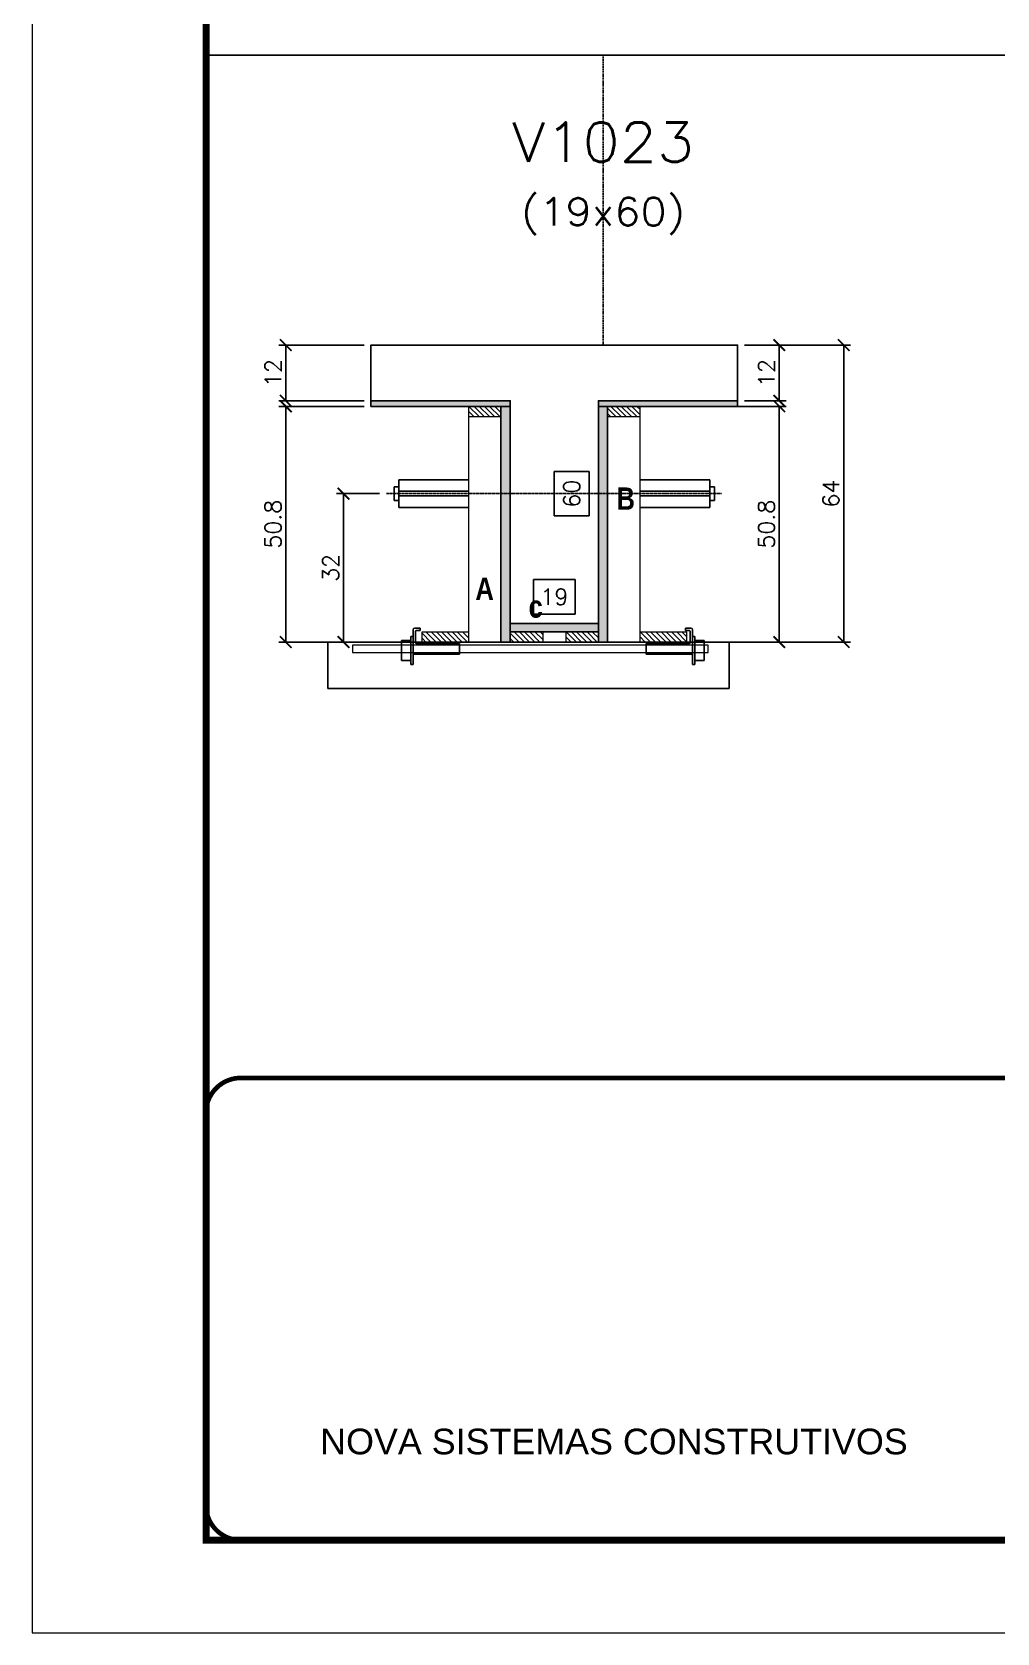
# Model space of a CAD drawing. Extents: x -20960 to -5926, y -2106 to 21915.
# Drawn here: x -12207 to -11791, y 12825 to 13515 of the extents above; entities that cross this region are included whole.
import ezdxf
from ezdxf.enums import TextEntityAlignment as Align

# ---------------------------------------------------------------- set-up
doc = ezdxf.new("R2010")
doc.units = 0
for name, pattern in [('CONTINUO', [0]), ('DASHED', [0.75, 0.5, -0.25]), ('HIDDEN', [0.375, 0.25, -0.125])]:
    doc.linetypes.add(name, pattern=pattern)
for name, color, linetype in [('barrote', 251, 'Continuous'), ('COTA', 241, 'Continuous'), ('Cota Seção (2x)', 4, 'Continuous'), ('detalhes', 4, 'Continuous'), ('Painéis', 200, 'Continuous'), ('presilha', 1, 'Continuous'), ('TENSOR', 3, 'Continuous'), ('Texto de Titulo', 7, 'Continuous'), ('Texto Qtd Sarr', 242, 'Continuous')]:
    doc.layers.add(name, color=color, linetype=linetype)
for name, color, linetype, lineweight in [('CONCRETO', 251, 'Continuous', 25), ('Folhas', 255, 'Continuous', 9), ('Hachura', 251, 'Continuous', 9), ('Madeira', 126, 'Continuous', 18), ('SARRAFO DE PRESSAO', 251, 'DASHED', 9), ('SCO-___-LAJ', 2, 'Continuous', 0), ('Texto Seção', 7, 'Continuous', 15)]:
    doc.layers.add(name, color=color, linetype=linetype, lineweight=lineweight)
doc.styles.add('ARIAL', font='arial.ttf')
doc.styles.add('Romans', font='romans.shx')
doc.styles.add('TECNICA', font='techb___.ttf', dxfattribs={"height": 10})
doc.dimstyles.new('Cota Seção (2x)', dxfattribs={"dimtxt": 7, "dimasz": 5, "dimexe": 3, "dimexo": 3, "dimgap": 2, "dimtad": 3, "dimdec": 1, "dimlfac": 0.5, "dimzin": 12, "dimdsep": 46, "dimtxsty": 'Romans', "dimblk": 'ARCHTICK', "dimcen": 0, "dimclrd": 4, "dimclre": 4, "dimclrt": 1, "dimadec": 1, "dimazin": 3, "dimtfac": 1, "dimtdec": 1, "dimtmove": 0, "dimatfit": 3, "dimldrblk": 'OBLIQUE', "dimfxl": 1, "dimtolj": 1, "dimtzin": 12, "dimarcsym": 0})
doc.dimstyles.new('Cota Seção interna', dxfattribs={"dimtxt": 7, "dimasz": 6, "dimexe": 0.18, "dimexo": 2, "dimgap": -4, "dimtad": 3, "dimdec": 1, "dimlfac": 0.5, "dimzin": 12, "dimdsep": 46, "dimtxsty": 'Romans', "dimblk": 'ARCHTICK', "dimcen": 0.09, "dimse1": 1, "dimse2": 1, "dimsd1": 1, "dimsd2": 1, "dimclrd": 180, "dimclre": 5, "dimclrt": 1, "dimadec": 0, "dimazin": 3, "dimtfac": 1, "dimtdec": 1, "dimtofl": 0, "dimtmove": 0, "dimatfit": 3, "dimldrblk": 'ARCHTICK', "dimfxl": 1, "dimtolj": 1, "dimtzin": 0, "dimarcsym": 0})

# ---------------------------------------------------------------- blocks, each defined once
blk = doc.blocks.new('9999999999')
at = {"color": 30, "linetype": 'CONTINUO', "const_width": 2}
blk.add_lwpolyline([(99583.98, 34230.21), (99583.98, 34414.45, 0.414214), (99568.98, 34429.45), (98228.98, 34429.45, 0.414214), (98213.98, 34414.45), (98213.98, 34245.21, 0.414214), (98228.98, 34230.21), (99583.98, 34230.21)], format="xyb", dxfattribs=at)
at = {"layer": 'Folhas'}
blk.add_lwpolyline([(98138.98, 34190.21), (99623.98, 34190.21), (99623.98, 35240.21), (98138.98, 35240.21)], close=True, dxfattribs=at)
at = {"layer": 'Folhas', "color": 30, "const_width": 3}
blk.add_lwpolyline([(98213.98, 34230.21), (99583.98, 34230.21), (99583.98, 35200.21), (98213.98, 35200.21)], close=True, dxfattribs=at)
at = {"color": 7, "linetype": 'Continuous', "ltscale": 5, "style": 'ARIAL'}
blk.add_text('NOVA SISTEMAS CONSTRUTIVOS', height=11.0592, dxfattribs=at).set_placement((98263.19, 34267.21))
blk = doc.blocks.new('_ArchTick')
at = {"color": 0, "linetype": 'ByBlock', "const_width": 0.15}
blk.add_lwpolyline([(-0.5, -0.5), (0.5, 0.5)], dxfattribs=at)
blk = doc.blocks.new('*D7381')
at = {"layer": 'COTA', "color": 4, "lineweight": -2, "transparency": 16777216}
for p, q in [((-12063.9, 13354.08), (-12100.61, 13354.08)), ((-12097.61, 13252.48), (-12097.61, 13354.08)), ((-12046.3, 13252.48), (-12100.61, 13252.48))]:
    blk.add_line(p, q, dxfattribs=at)
at = {"layer": 'Defpoints', "color": 0, "transparency": 16777216}
for p in [(-12097.61, 13354.08), (-12060.9, 13354.08), (-12043.3, 13252.48)]:
    blk.add_point(p, dxfattribs=at)
at = {"layer": 'COTA', "color": 4, "lineweight": -2, "transparency": 16777216, "xscale": 5, "yscale": 5, "zscale": 5}
for p, rotation in [((-12097.61, 13354.08), 90), ((-12097.61, 13252.48), 270)]:
    blk.add_blockref('_ArchTick', p, dxfattribs=dict(at, rotation=rotation))
at = {"layer": 'COTA', "color": 1, "transparency": 16777216, "insert": (-12103.11, 13303.28), "char_height": 7, "attachment_point": 5, "rotation": 90, "style": 'Romans'}
blk.add_mtext('\\A1;50.8', dxfattribs=at)
blk = doc.blocks.new('_Oblique')
at = {"color": 0, "linetype": 'ByBlock', "lineweight": -2}
blk.add_line((-0.5, -0.5), (0.5, 0.5), dxfattribs=at)
blk = doc.blocks.new('*D7382')
at = {"layer": 'COTA', "color": 4, "lineweight": -2, "transparency": 16777216}
for p, q in [((-12063.9, 13380.48), (-12100.61, 13380.48)), ((-12097.61, 13356.48), (-12097.61, 13380.48)), ((-12063.9, 13356.48), (-12100.61, 13356.48))]:
    blk.add_line(p, q, dxfattribs=at)
at = {"layer": 'Defpoints', "color": 0, "transparency": 16777216}
for p in [(-12097.61, 13380.48), (-12060.9, 13380.48), (-12060.9, 13356.48)]:
    blk.add_point(p, dxfattribs=at)
at = {"layer": 'COTA', "color": 4, "lineweight": -2, "transparency": 16777216, "xscale": 5, "yscale": 5, "zscale": 5}
for p, rotation in [((-12097.61, 13380.48), 90), ((-12097.61, 13356.48), 270)]:
    blk.add_blockref('_ArchTick', p, dxfattribs=dict(at, rotation=rotation))
at = {"layer": 'COTA', "color": 1, "transparency": 16777216, "insert": (-12103.11, 13368.48), "char_height": 7, "attachment_point": 5, "rotation": 90, "style": 'Romans'}
blk.add_mtext('\\A1;12', dxfattribs=at)
blk = doc.blocks.new('*D7383')
at = {"layer": 'Cota Seção (2x)', "color": 180, "lineweight": -2, "transparency": 16777216}
for p, q in [((-11966.9, 13325.95), (-11981.9, 13325.95)), ((-11981.9, 13325.95), (-11981.9, 13306.95)), ((-11966.9, 13306.95), (-11966.9, 13325.95)), ((-11981.9, 13306.95), (-11966.9, 13306.95))]:
    blk.add_line(p, q, dxfattribs=at)
at = {"layer": 'Defpoints', "color": 0, "transparency": 16777216}
for p in [(-12000.9, 13380.48), (-11962.9, 13380.48), (-12000.9, 13260.48)]:
    blk.add_point(p, dxfattribs=at)
at = {"layer": 'Cota Seção (2x)', "color": 1, "transparency": 16777216, "insert": (-11974.4, 13316.45), "char_height": 7, "attachment_point": 5, "rotation": 90, "style": 'Romans'}
blk.add_mtext('\\A1;60', dxfattribs=at)
blk = doc.blocks.new('PRESILHA METÁLICA 1')
at = {"layer": 'presilha'}
for p, q in [((12, 21), (8.6, 21)), ((12, 21), (12, 19.5)), ((0, 13), (6, 13)), ((0, 13), (0, 0)), ((6, 15.5), (7.5, 15.5)), ((6, -2.5), (6, 15.5)), ((6, 13), (6, 0)), ((7.5, 10.6), (7.5, 19.9)), ((7.5, 15.5), (7.5, -2.5)), ((9, 11.6), (9, 18.9)), ((12, 19.5), (9.6, 19.5)), ((37.5, 11), (9.6, 11)), ((37.5, 11), (37.5, 4.1)), ((6, 0), (0, 0)), ((37.5, 4.1), (7.5, 4.1)), ((7.5, -2.5), (6, -2.5))]:
    blk.add_line(p, q, dxfattribs=at)
for centre, radius, start, end in [((8.6, 19.9), 1.14, 90, 180), ((9.6, 18.9), 0.57, 90, 180), ((9.6, 11.6), 0.57, 180, 270)]:
    blk.add_arc(centre, radius, start, end, dxfattribs=at)
blk = doc.blocks.new('*D7384')
at = {"layer": 'Cota Seção (2x)', "color": 180, "lineweight": -2, "transparency": 16777216}
for p, q in [((-11972.9, 13279.48), (-11990.9, 13279.48)), ((-11990.9, 13279.48), (-11990.9, 13264.48)), ((-11972.9, 13264.48), (-11972.9, 13279.48)), ((-11990.9, 13264.48), (-11972.9, 13264.48))]:
    blk.add_line(p, q, dxfattribs=at)
at = {"layer": 'Defpoints', "color": 0, "transparency": 16777216}
for p in [(-12000.9, 13260.48), (-12000.9, 13252.48), (-11962.9, 13252.48)]:
    blk.add_point(p, dxfattribs=at)
at = {"layer": 'Cota Seção (2x)', "color": 1, "transparency": 16777216, "insert": (-11981.9, 13271.98), "char_height": 7, "attachment_point": 5, "style": 'Romans'}
blk.add_mtext('\\A1;19', dxfattribs=at)
blk = doc.blocks.new('*D7385')
at = {"layer": 'COTA', "color": 4, "lineweight": -2, "transparency": 16777216}
for p, q in [((-11941.9, 13354.08), (-11881.93, 13354.08)), ((-11884.93, 13354.08), (-11884.93, 13252.48)), ((-11941.9, 13252.48), (-11881.93, 13252.48))]:
    blk.add_line(p, q, dxfattribs=at)
at = {"layer": 'Defpoints', "color": 0, "transparency": 16777216}
for p in [(-11944.9, 13354.08), (-11944.9, 13252.48), (-11884.93, 13252.48)]:
    blk.add_point(p, dxfattribs=at)
at = {"layer": 'COTA', "color": 4, "lineweight": -2, "transparency": 16777216, "xscale": 5, "yscale": 5, "zscale": 5}
for p, rotation in [((-11884.93, 13354.08), 90), ((-11884.93, 13252.48), 270)]:
    blk.add_blockref('_ArchTick', p, dxfattribs=dict(at, rotation=rotation))
at = {"layer": 'COTA', "color": 1, "transparency": 16777216, "insert": (-11890.43, 13303.28), "char_height": 7, "attachment_point": 5, "rotation": 90, "style": 'Romans'}
blk.add_mtext('\\A1;50.8', dxfattribs=at)
blk = doc.blocks.new('*D7386')
at = {"layer": 'COTA', "color": 4, "lineweight": -2, "transparency": 16777216}
for p, q in [((-12057.2, 13316.45), (-12075.75, 13316.45)), ((-12072.75, 13316.45), (-12072.75, 13252.48)), ((-12057.2, 13252.48), (-12075.75, 13252.48))]:
    blk.add_line(p, q, dxfattribs=at)
at = {"layer": 'Defpoints', "color": 0, "transparency": 16777216}
for p in [(-12054.2, 13316.45), (-12072.75, 13252.48), (-12054.2, 13252.48)]:
    blk.add_point(p, dxfattribs=at)
at = {"layer": 'COTA', "color": 4, "lineweight": -2, "transparency": 16777216, "xscale": 5, "yscale": 5, "zscale": 5}
for p, rotation in [((-12072.75, 13316.45), 90), ((-12072.75, 13252.48), 270)]:
    blk.add_blockref('_ArchTick', p, dxfattribs=dict(at, rotation=rotation))
at = {"layer": 'COTA', "color": 1, "transparency": 16777216, "insert": (-12078.25, 13284.46), "char_height": 7, "attachment_point": 5, "rotation": 90, "style": 'Romans'}
blk.add_mtext('\\A1;32', dxfattribs=at)
blk = doc.blocks.new('titulo1')
at = {"layer": 'Defpoints', "color": 252, "linetype": 'HIDDEN', "ltscale": 2}
blk.add_line((0, 0), (0, 125), dxfattribs=at)
at = {"layer": 'Defpoints', "style": 'Romans', "oblique": 15}
blk.add_attdef('FOLHA', text='', height=10, dxfattribs=at).set_placement((0, 15.58), align=Align.MIDDLE_CENTER)
at = {"layer": 'Texto Qtd Sarr', "color": 3, "style": 'Romans', "oblique": 15}
for tag, height, p in [('TITULO', 17, (0, 71.45)), ('SEÇÃO', 12, (0, 41.55))]:
    blk.add_attdef(tag, text='', height=height, dxfattribs=at).set_placement(p, align=Align.MIDDLE_CENTER)
blk = doc.blocks.new('*D7429')
at = {"layer": 'COTA', "color": 4, "lineweight": -2, "transparency": 16777216}
for p, q in [((-11899.9, 13380.48), (-11881.93, 13380.48)), ((-11884.93, 13356.48), (-11884.93, 13380.48)), ((-11899.9, 13356.48), (-11881.93, 13356.48))]:
    blk.add_line(p, q, dxfattribs=at)
at = {"layer": 'Defpoints', "color": 0, "transparency": 16777216}
for p in [(-11902.9, 13380.48), (-11884.93, 13380.48), (-11902.9, 13356.48)]:
    blk.add_point(p, dxfattribs=at)
at = {"layer": 'COTA', "color": 4, "lineweight": -2, "transparency": 16777216, "xscale": 5, "yscale": 5, "zscale": 5}
for p, rotation in [((-11884.93, 13380.48), 90), ((-11884.93, 13356.48), 270)]:
    blk.add_blockref('_ArchTick', p, dxfattribs=dict(at, rotation=rotation))
at = {"layer": 'COTA', "color": 1, "transparency": 16777216, "insert": (-11890.43, 13368.48), "char_height": 7, "attachment_point": 5, "rotation": 90, "style": 'Romans'}
blk.add_mtext('\\A1;12', dxfattribs=at)
blk = doc.blocks.new('*D7375')
at = {"layer": 'COTA', "color": 4, "lineweight": -2, "transparency": 16777216}
for p, q in [((-11899.9, 13380.48), (-11854.17, 13380.48)), ((-11857.17, 13380.48), (-11857.17, 13252.48)), ((-11903.53, 13252.48), (-11854.17, 13252.48))]:
    blk.add_line(p, q, dxfattribs=at)
at = {"layer": 'Defpoints', "color": 0, "transparency": 16777216}
for p in [(-11902.9, 13380.48), (-11906.53, 13252.48), (-11857.17, 13252.48)]:
    blk.add_point(p, dxfattribs=at)
at = {"layer": 'COTA', "color": 4, "lineweight": -2, "transparency": 16777216, "xscale": 5, "yscale": 5, "zscale": 5}
for p, rotation in [((-11857.17, 13380.48), 90), ((-11857.17, 13252.48), 270)]:
    blk.add_blockref('_ArchTick', p, dxfattribs=dict(at, rotation=rotation))
at = {"layer": 'COTA', "color": 1, "transparency": 16777216, "insert": (-11862.67, 13316.48), "char_height": 7, "attachment_point": 5, "rotation": 90, "style": 'Romans'}
blk.add_mtext('\\A1;64', dxfattribs=at)

msp = doc.modelspace()

# ---------------------------------------------------------------- hatches: boundary and pattern name
at = {"layer": 'Hachura'}
h = msp.add_hatch(color=256, dxfattribs=at)
h.dxf.hatch_style = 1
h.paths.add_polyline_path([(-12000.9, 13354.08), (-12000.9, 13356.48), (-12060.9, 13356.48), (-12060.9, 13354.08)])
h = msp.add_hatch(dxfattribs=at)
h.set_pattern_fill('ANSI31', color=256, scale=0.5, angle=270, style=0)
h.set_pattern_definition([(315, (10946.9214, 5046.4335), (1.12253202, 1.12253202), [])])
h.paths.add_polyline_path([(-12004.9, 13349.68), (-12004.9, 13354.08), (-12018.9, 13354.08), (-12018.9, 13349.68)])
h = msp.add_hatch(color=256, dxfattribs=at)
h.dxf.hatch_style = 1
h.paths.add_polyline_path([(-12004.9, 13354.08), (-12000.9, 13354.08), (-12000.9, 13252.48), (-12004.9, 13252.48)])
h = msp.add_hatch(color=256, dxfattribs=at)
h.dxf.hatch_style = 1
h.paths.add_polyline_path([(-11962.9, 13354.08), (-11962.9, 13356.48), (-11902.9, 13356.48), (-11902.9, 13354.08)])
h = msp.add_hatch(color=256, dxfattribs=at)
h.dxf.hatch_style = 1
h.paths.add_polyline_path([(-11962.9, 13354.08), (-11958.9, 13354.08), (-11958.9, 13252.48), (-11962.9, 13252.48)])
h = msp.add_hatch(dxfattribs=at)
h.set_pattern_fill('ANSI31', color=256, scale=0.5, angle=270, style=0)
h.set_pattern_definition([(315, (10886.9214, 5046.4335), (1.12253202, 1.12253202), [])])
h.paths.add_polyline_path([(-11944.9, 13349.68), (-11944.9, 13354.08), (-11958.9, 13354.08), (-11958.9, 13349.68)])
h = msp.add_hatch(dxfattribs=at)
h.set_pattern_fill('ANSI31', color=256, scale=0.5, angle=270, style=0)
h.set_pattern_definition([(315, (10946.9214, 5022.8335), (1.12253202, 1.12253202), [])])
h.paths.add_polyline_path([(-12038.9, 13252.48), (-12038.9, 13256.88), (-12018.9, 13256.88), (-12018.9, 13252.48)])
h = msp.add_hatch(color=256, dxfattribs=at)
h.dxf.hatch_style = 1
h.paths.add_polyline_path([(-11962.9, 13256.88), (-11962.9, 13260.48), (-12000.9, 13260.48), (-12000.9, 13256.88)])
h = msp.add_hatch(dxfattribs=at)
h.set_pattern_fill('ANSI31', color=256, scale=0.5, angle=270, style=0)
h.set_pattern_definition([(315, (10955.7214, 5022.8335), (1.12253202, 1.12253202), [])])
h.paths.add_polyline_path([(-12000.9, 13252.48), (-12000.9, 13256.88), (-11986.9, 13256.88), (-11986.9, 13252.48)])
h = msp.add_hatch(dxfattribs=at)
h.set_pattern_fill('ANSI31', color=256, scale=0.5, angle=270, style=0)
h.set_pattern_definition([(315, (10955.7235, 5022.8335), (1.12253202, 1.12253202), [])])
h.paths.add_polyline_path([(-11962.9, 13252.48), (-11962.9, 13256.88), (-11976.9, 13256.88), (-11976.9, 13252.48)])
h = msp.add_hatch(dxfattribs=at)
h.set_pattern_fill('ANSI31', color=256, scale=0.5, angle=270, style=0)
h.set_pattern_definition([(315, (10852.9214, 5022.8335), (1.12253202, 1.12253202), [])])
h.paths.add_polyline_path([(-11944.9, 13252.48), (-11944.9, 13256.88), (-11924.9, 13256.88), (-11924.9, 13252.48)])

# ---------------------------------------------------------------- linework, layer by layer
at = {"ltscale": 3}
for p, q in [((-12050.9, 13319.45), (-12050.9, 13313.45)), ((-12050.9, 13319.45), (-12048.9, 13319.45)), ((-12048.9, 13322.45), (-12048.9, 13310.45)), ((-12048.9, 13322.45), (-12018.9, 13322.45)), ((-11914.9, 13322.45), (-11944.9, 13322.45)), ((-11914.9, 13322.45), (-11914.9, 13310.45)), ((-11914.9, 13319.45), (-11912.9, 13319.45)), ((-11912.9, 13319.45), (-11912.9, 13313.45)), ((-12048.9, 13313.45), (-12050.9, 13313.45)), ((-12018.9, 13317.45), (-12048.9, 13317.45)), ((-12018.9, 13315.45), (-12048.9, 13315.45)), ((-11944.9, 13317.45), (-11914.9, 13317.45)), ((-11944.9, 13315.45), (-11914.9, 13315.45)), ((-11914.9, 13313.45), (-11912.9, 13313.45)), ((-12048.9, 13310.45), (-12018.9, 13310.45)), ((-11914.9, 13310.45), (-11944.9, 13310.45))]:
    msp.add_line(p, q, dxfattribs=at)
at = {"layer": 'barrote'}
msp.add_lwpolyline([(-11906.53, 13232.48), (-12079.5, 13232.48), (-12079.5, 13252.48), (-11906.53, 13252.48)], close=True, dxfattribs=at)
at = {"layer": 'CONCRETO'}
msp.add_lwpolyline([(-11962.9, 13356.48), (-11962.9, 13256.88), (-11962.9, 13256.88), (-11962.9, 13260.48), (-12000.9, 13260.48), (-12000.9, 13356.48), (-12060.9, 13356.48), (-12060.9, 13380.48), (-12000.9, 13380.48), (-12000.9, 13380.48), (-11962.9, 13380.48), (-11902.9, 13380.48), (-11902.9, 13356.48)], close=True, dxfattribs=at)
at = {"layer": 'COTA', "linetype": 'ByBlock'}
msp.add_line((-12132, 13505.48), (-10762, 13505.48), dxfattribs=at)
at = {"layer": 'Madeira'}
for points in [[(-12004.9, 13349.68), (-12004.9, 13354.08), (-12018.9, 13354.08), (-12018.9, 13349.68)], [(-12004.9, 13354.08), (-12018.9, 13354.08), (-12018.9, 13252.48), (-12004.9, 13252.48)], [(-11944.9, 13349.68), (-11944.9, 13354.08), (-11958.9, 13354.08), (-11958.9, 13349.68)], [(-11944.9, 13354.08), (-11958.9, 13354.08), (-11958.9, 13252.48), (-11944.9, 13252.48)], [(-12038.9, 13252.48), (-12038.9, 13256.88), (-12018.9, 13256.88), (-12018.9, 13252.48)], [(-12000.9, 13252.48), (-12000.9, 13256.88), (-11986.9, 13256.88), (-11986.9, 13252.48)], [(-11962.9, 13252.48), (-11962.9, 13256.88), (-11976.9, 13256.88), (-11976.9, 13252.48)], [(-11944.9, 13252.48), (-11944.9, 13256.88), (-11924.9, 13256.88), (-11924.9, 13252.48)]]:
    msp.add_lwpolyline(points, close=True, dxfattribs=at)
at = {"layer": 'Painéis'}
for points in [[(-12000.9, 13354.08), (-12000.9, 13356.48), (-12060.9, 13356.48), (-12060.9, 13354.08)], [(-12004.9, 13354.08), (-12000.9, 13354.08), (-12000.9, 13252.48), (-12004.9, 13252.48)], [(-11962.9, 13354.08), (-11962.9, 13356.48), (-11902.9, 13356.48), (-11902.9, 13354.08)], [(-11962.9, 13354.08), (-11958.9, 13354.08), (-11958.9, 13252.48), (-11962.9, 13252.48)], [(-11962.9, 13256.88), (-11962.9, 13260.48), (-12000.9, 13260.48), (-12000.9, 13256.88)]]:
    msp.add_lwpolyline(points, close=True, dxfattribs=at)
at = {"layer": 'SCO-___-LAJ', "color": 1}
msp.add_lwpolyline([(-11915.54, 13251.14), (-12068.84, 13251.14), (-12068.84, 13247.94), (-11915.54, 13247.94)], close=True, dxfattribs=at)
at = {"layer": 'TENSOR', "linetype": 'HIDDEN', "ltscale": 0.5}
msp.add_line((-11909.9, 13316.45), (-12054.2, 13316.45), dxfattribs=at)

# ---------------------------------------------------------------- block references
at = {"layer": 'presilha', "yscale": 0.6666666666666666, "zscale": 0.6666666666666666}
for p, xscale in [((-12047.76, 13244.51), 0.6666666666666666), ((-11917.32, 13244.51), -0.6666666666666666)]:
    msp.add_blockref('PRESILHA METÁLICA 1', p, dxfattribs=dict(at, xscale=xscale))
at = {"layer": 'SARRAFO DE PRESSAO', "color": 6, "linetype": 'ByBlock'}
msp.add_blockref('9999999999', (-110345.98, -21364.84), dxfattribs=at)
at = {"layer": 'Texto Seção'}
ref = msp.add_blockref('titulo1', (-11960.9, 13380.48), dxfattribs=at)
ref.add_attrib('TITULO', 'V1023', dxfattribs={"layer": 'Texto de Titulo', "color": 7, "height": 17, "style": 'Romans', "width": 1.1}).set_placement((-11960.9, 13467.98), align=Align.MIDDLE_CENTER)
ref.add_attrib('SEÇÃO', '(19x60)', dxfattribs={"layer": 'Texto de Titulo', "color": 7, "height": 12, "style": 'Romans', "width": 1.1}).set_placement((-11960.9, 13437.98), align=Align.MIDDLE_CENTER)

# ---------------------------------------------------------------- texts
at = {"layer": 'detalhes', "style": 'TECNICA'}
for s, p in [('B', (-11955.07, 13309.51)), ('A', (-12015.9, 13270.67)), ('c', (-11992.98, 13262.97))]:
    msp.add_text(s, height=9.6, dxfattribs=at).set_placement(p)

# ---------------------------------------------------------------- dimensions: what is measured, and where the dimension line sits
at = {"layer": 'COTA'}
for base, p1, p2, picture, middle in [((-12097.61, 13380.48), (-12060.9, 13356.48), (-12060.9, 13380.48), '*D7382', (-12103.11, 13368.48)), ((-11857.17, 13252.48), (-11902.9, 13380.48), (-11906.53, 13252.48), '*D7375', (-11862.67, 13316.48)), ((-11884.93, 13380.48), (-11902.9, 13356.48), (-11902.9, 13380.48), '*D7429', (-11890.43, 13368.48)), ((-12097.61, 13354.08), (-12043.3, 13252.48), (-12060.9, 13354.08), '*D7381', (-12103.11, 13303.28)), ((-11884.93, 13252.48), (-11944.9, 13354.08), (-11944.9, 13252.48), '*D7385', (-11890.43, 13303.28)), ((-12072.75, 13252.48), (-12054.2, 13316.45), (-12054.2, 13252.48), '*D7386', (-12078.25, 13284.46))]:
    dim = msp.add_linear_dim(base=base, p1=p1, p2=p2, angle=90, dimstyle='Cota Seção (2x)', dxfattribs=at)
    dim.commit()
    dim.dimension.update_dxf_attribs({"geometry": picture, "text_midpoint": middle})
at = {"layer": 'Cota Seção (2x)'}
dim = msp.add_linear_dim(base=(-11962.9, 13380.48), p1=(-12000.9, 13260.48), p2=(-12000.9, 13380.48), angle=90, dimstyle='Cota Seção interna', dxfattribs=at)
dim.commit()
dim.dimension.update_dxf_attribs({"geometry": '*D7383', "text_midpoint": (-11962.9, 13316.45), "dimtype": 160})
dim = msp.add_linear_dim(base=(-12000.9, 13260.48), p1=(-11962.9, 13252.48), p2=(-12000.9, 13252.48), angle=180, dimstyle='Cota Seção interna', dxfattribs=at)
dim.commit()
dim.dimension.update_dxf_attribs({"geometry": '*D7384', "text_midpoint": (-11981.9, 13271.98)})

doc.saveas('drawing.dxf')
